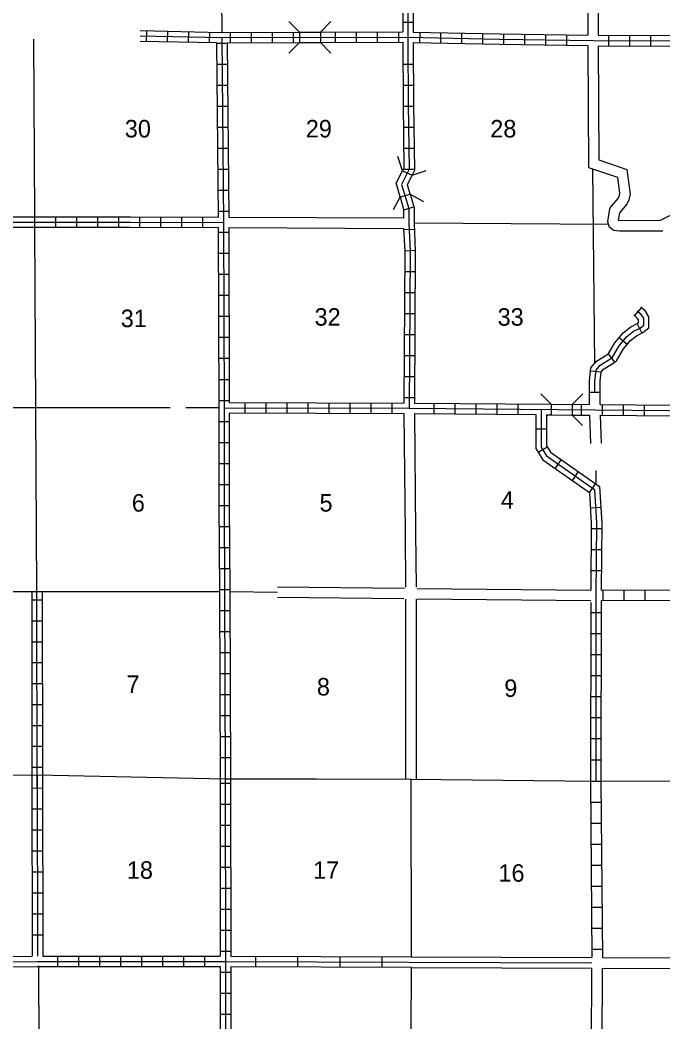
# Model space of a CAD drawing. Extents: x 1591391 to 2157601, y 16348238 to 16905708.
# Drawn here: x 1742014 to 1760367, y 16578010 to 16606616 of the extents above; entities that cross this region are included whole.
import ezdxf

# ---------------------------------------------------------------- set-up
doc = ezdxf.new("R2010")
doc.units = 0
for name, color, linetype in [('L10', 7, 'Continuous'), ('L11', 7, 'Continuous'), ('L13', 7, 'Continuous'), ('L14', 7, 'Continuous'), ('L18', 7, 'Continuous'), ('L4', 7, 'Continuous'), ('L8', 7, 'Continuous'), ('L9', 7, 'Continuous')]:
    doc.layers.add(name, color=color, linetype=linetype)

msp = doc.modelspace()

# ---------------------------------------------------------------- linework, layer by layer
at = {"layer": 'L10'}
for p, q in [((1753180, 16579865), (1758338, 16579848)), ((1758638, 16579847), (1763721, 16579830)), ((1753180, 16579565), (1758338, 16579548)), ((1758627, 16577320), (1758638, 16579547)), ((1758638, 16579547), (1763721, 16579530))]:
    msp.add_line(p, q, dxfattribs=at)
for points in [[(1752972, 16595381), (1753006, 16591995)], [(1753272, 16595381), (1753306, 16591995)], [(1758327, 16577319), (1758338, 16579548)]]:
    msp.add_lwpolyline(points, dxfattribs=at)
at = {"layer": 'L11'}
for p, q in [((1747972, 16600989), (1752980, 16600964)), ((1747972, 16600689), (1752963, 16600664)), ((1758308, 16594525), (1758280, 16595339)), ((1758608, 16594536), (1758580, 16595338)), ((1749362, 16590434), (1752988, 16590398)), ((1753347, 16590389), (1758305, 16590339)), ((1749359, 16590134), (1752972, 16590098)), ((1753347, 16590089), (1758305, 16590039))]:
    msp.add_line(p, q, dxfattribs=at)
for points in [[(1758246, 16611316), (1758221, 16606181)], [(1758546, 16611314), (1758521, 16606181)], [(1758221, 16605889), (1758238, 16602406), (1759071, 16602131), (1759130, 16601667)], [(1758521, 16605881), (1758538, 16602623), (1759338, 16602348), (1759433, 16601646)], [(1759130, 16601667), (1759111, 16601582), (1759086, 16601529), (1758876, 16601288), (1758837, 16601226), (1758783, 16600868), (1758821, 16600734), (1758958, 16600621), (1759124, 16600597), (1760367, 16600600)], [(1759433, 16601646), (1759396, 16601483), (1759339, 16601363), (1759124, 16601116), (1759092, 16600905), (1759146, 16600897), (1760300, 16600899)], [(1760300, 16600899), (1760788, 16601148), (1761080, 16600989), (1762646, 16600989), (1763671, 16600948)], [(1753006, 16591995), (1753022, 16590423)], [(1753306, 16591995), (1753322, 16590423)], [(1753022, 16590081), (1753022, 16584940)], [(1753322, 16590081), (1753322, 16584938)]]:
    msp.add_lwpolyline(points, dxfattribs=at)
at = {"layer": 'L13'}
for p, q in [((1747713, 16616556), (1747772, 16606264)), ((1742397, 16606073), (1742422, 16600998)), ((1758355, 16602367), (1758410, 16596800)), ((1753263, 16600823), (1758804, 16600792)), ((1742430, 16600698), (1742480, 16590298)), ((1746297, 16595548), (1731997, 16595548)), ((1747688, 16595548), (1746747, 16595548)), ((1758446, 16593756), (1758446, 16593373)), ((1732015, 16590306), (1742480, 16590298)), ((1742480, 16590298), (1747705, 16590298)), ((1748005, 16590298), (1749361, 16590284)), ((1742605, 16567283), (1742547, 16579614))]:
    msp.add_line(p, q, dxfattribs=at)
for points in [[(1753172, 16584938), (1753180, 16579865)], [(1753180, 16579572), (1753168, 16577710)]]:
    msp.add_lwpolyline(points, dxfattribs=at)
at = {"layer": 'L18'}
for p, q in [((1749988, 16606273), (1749688, 16606573)), ((1750588, 16606273), (1750888, 16606573)), ((1749988, 16606273), (1749988, 16605973)), ((1749988, 16606273), (1750588, 16606273)), ((1750588, 16606273), (1750588, 16605973)), ((1749988, 16605973), (1749688, 16605673)), ((1749988, 16605973), (1750588, 16605973)), ((1750588, 16605973), (1750888, 16605673)), ((1752930, 16602314), (1752797, 16602723)), ((1752755, 16601956), (1752930, 16602314)), ((1752930, 16602314), (1753205, 16602189)), ((1753205, 16602189), (1753605, 16602323)), ((1752863, 16601564), (1752755, 16601964)), ((1753072, 16601914), (1753205, 16602189)), ((1753155, 16601648), (1753072, 16601914)), ((1752863, 16601564), (1753155, 16601648)), ((1753155, 16601648), (1753530, 16601439)), ((1752863, 16601564), (1752663, 16601198)), ((1757172, 16595648), (1756880, 16595948)), ((1757771, 16595639), (1758080, 16595939)), ((1757172, 16595648), (1757172, 16595348)), ((1757172, 16595648), (1757771, 16595639)), ((1757771, 16595639), (1757771, 16595339)), ((1757172, 16595348), (1757771, 16595339)), ((1757771, 16595339), (1758071, 16595039))]:
    msp.add_line(p, q, dxfattribs=at)
at = {"layer": 'L4'}
msp.add_lwpolyline([(1737214, 16585023), (1742505, 16585064), (1747872, 16584948), (1750480, 16584948), (1753172, 16584939), (1758446, 16584889), (1763755, 16584906), (1768988, 16584814)], dxfattribs=at)
at = {"layer": 'L8'}
for p, q in [((1752938, 16606556), (1753238, 16606556)), ((1745622, 16606314), (1745614, 16606014)), ((1746222, 16606298), (1746214, 16605998)), ((1746822, 16606281), (1746813, 16605981)), ((1747422, 16606273), (1747413, 16605973)), ((1748013, 16606264), (1748013, 16605964)), ((1748613, 16606264), (1748613, 16605964)), ((1749213, 16606273), (1749213, 16605973)), ((1749813, 16606273), (1749813, 16605973)), ((1751013, 16606273), (1751013, 16605973)), ((1751613, 16606273), (1751613, 16605973)), ((1752213, 16606281), (1752213, 16605981)), ((1752813, 16606281), (1752813, 16605981)), ((1753422, 16606273), (1753413, 16605973)), ((1754013, 16606264), (1754013, 16605964)), ((1754613, 16606248), (1754613, 16605948)), ((1755213, 16606231), (1755213, 16605931)), ((1755813, 16606223), (1755813, 16605923)), ((1756413, 16606214), (1756413, 16605914)), ((1757013, 16606206), (1757013, 16605906)), ((1747922, 16605948), (1747622, 16605948)), ((1757613, 16606189), (1757613, 16605889)), ((1758813, 16606181), (1758813, 16605881)), ((1759413, 16606181), (1759413, 16605881)), ((1760013, 16606173), (1760013, 16605873)), ((1747930, 16605348), (1747630, 16605348)), ((1752938, 16605356), (1753238, 16605356)), ((1747938, 16604748), (1747638, 16604748)), ((1752947, 16604756), (1753247, 16604756)), ((1747938, 16604148), (1747638, 16604148)), ((1752947, 16604156), (1753247, 16604156)), ((1747947, 16603548), (1747647, 16603548)), ((1752955, 16603556), (1753255, 16603556)), ((1747955, 16602948), (1747655, 16602948)), ((1752963, 16602956), (1753263, 16602956)), ((1747955, 16602348), (1747655, 16602348)), ((1752972, 16602356), (1753272, 16602356)), ((1747963, 16601748), (1747663, 16601748)), ((1747972, 16601148), (1747672, 16601148)), ((1752972, 16601198), (1753255, 16601281)), ((1742422, 16600998), (1742422, 16600698)), ((1743022, 16600998), (1743022, 16600698)), ((1743622, 16600998), (1743622, 16600698)), ((1744222, 16600998), (1744222, 16600698)), ((1744822, 16600998), (1744822, 16600698)), ((1745422, 16600998), (1745422, 16600698)), ((1746022, 16600998), (1746022, 16600698)), ((1746622, 16600989), (1746622, 16600689)), ((1747222, 16600989), (1747222, 16600689)), ((1747972, 16600548), (1747672, 16600548)), ((1752963, 16600631), (1753263, 16600648)), ((1747972, 16599948), (1747672, 16599948)), ((1752997, 16600031), (1753297, 16600048)), ((1747980, 16599348), (1747680, 16599348)), ((1752997, 16599439), (1753297, 16599439)), ((1752988, 16598839), (1753288, 16598839)), ((1747980, 16598748), (1747680, 16598748)), ((1752988, 16598239), (1753288, 16598239)), ((1759559, 16598175), (1759759, 16598396)), ((1747980, 16598148), (1747680, 16598148)), ((1759628, 16597946), (1759762, 16597680)), ((1752980, 16597639), (1753280, 16597639)), ((1747980, 16597548), (1747680, 16597548)), ((1759114, 16597548), (1759344, 16597358)), ((1758807, 16597086), (1758980, 16596844)), ((1747980, 16596948), (1747680, 16596948)), ((1752980, 16597039), (1753280, 16597039)), ((1758304, 16596603), (1758601, 16596570)), ((1747988, 16596348), (1747688, 16596348)), ((1752980, 16596439), (1753280, 16596439)), ((1758272, 16595992), (1758571, 16595992)), ((1747988, 16595748), (1747688, 16595748)), ((1748438, 16595398), (1748438, 16595698)), ((1749038, 16595398), (1749038, 16595698)), ((1749638, 16595389), (1749638, 16595689)), ((1750238, 16595389), (1750238, 16595689)), ((1750838, 16595389), (1750838, 16595689)), ((1751438, 16595389), (1751438, 16595689)), ((1752038, 16595381), (1752038, 16595681)), ((1752638, 16595381), (1752638, 16595681)), ((1752972, 16595839), (1753272, 16595839)), ((1753838, 16595373), (1753838, 16595673)), ((1754438, 16595373), (1754438, 16595673)), ((1755038, 16595364), (1755038, 16595664)), ((1755638, 16595364), (1755638, 16595664)), ((1756238, 16595356), (1756238, 16595656)), ((1758038, 16595339), (1758038, 16595639)), ((1758638, 16595339), (1758638, 16595639)), ((1759238, 16595331), (1759238, 16595631)), ((1759838, 16595323), (1759838, 16595623)), ((1747988, 16595148), (1747688, 16595148)), ((1757038, 16594931), (1756738, 16594931)), ((1747988, 16594548), (1747688, 16594548)), ((1757063, 16594423), (1756813, 16594264)), ((1747988, 16593948), (1747688, 16593948)), ((1757455, 16594064), (1757288, 16593823)), ((1757946, 16593723), (1757780, 16593481)), ((1747988, 16593348), (1747688, 16593348)), ((1758438, 16593381), (1758263, 16593131)), ((1747988, 16592748), (1747688, 16592748)), ((1758596, 16592698), (1758296, 16592681)), ((1747997, 16592148), (1747697, 16592148)), ((1758621, 16592089), (1758321, 16592089)), ((1747997, 16591548), (1747697, 16591548)), ((1758613, 16591489), (1758313, 16591489)), ((1747997, 16590948), (1747697, 16590948)), ((1758613, 16590889), (1758313, 16590889)), ((1742347, 16590298), (1742355, 16585064)), ((1742506, 16584689), (1742497, 16590298)), ((1742647, 16590298), (1742655, 16585064)), ((1747997, 16590348), (1747697, 16590348)), ((1758663, 16590039), (1758663, 16590339)), ((1759263, 16590039), (1759263, 16590339)), ((1759863, 16590039), (1759863, 16590339)), ((1742348, 16590059), (1742647, 16590059)), ((1748005, 16589748), (1747705, 16589748)), ((1758605, 16589689), (1758305, 16589689)), ((1742349, 16589462), (1742647, 16589462)), ((1748005, 16589148), (1747705, 16589148)), ((1758605, 16589089), (1758305, 16589089)), ((1742350, 16588865), (1742648, 16588866)), ((1748013, 16588548), (1747713, 16588548)), ((1758605, 16588489), (1758305, 16588489)), ((1742351, 16588269), (1742649, 16588269)), ((1748013, 16587948), (1747713, 16587948)), ((1742352, 16587672), (1742650, 16587673)), ((1758605, 16587889), (1758305, 16587889)), ((1748013, 16587348), (1747713, 16587348)), ((1742353, 16587076), (1742651, 16587076)), ((1758596, 16587289), (1758296, 16587289)), ((1742354, 16586479), (1742652, 16586479)), ((1748013, 16586748), (1747713, 16586748)), ((1758596, 16586689), (1758296, 16586689)), ((1748022, 16586148), (1747722, 16586148)), ((1758596, 16586089), (1758296, 16586089)), ((1742355, 16585882), (1742653, 16585883)), ((1748022, 16585548), (1747722, 16585548)), ((1758596, 16585489), (1758296, 16585489)), ((1742355, 16585064), (1742364, 16579889)), ((1742356, 16585286), (1742654, 16585286)), ((1742505, 16585064), (1742514, 16579889)), ((1742655, 16585064), (1742664, 16579889)), ((1748022, 16584823), (1747722, 16584823)), ((1758296, 16584889), (1758338, 16579848)), ((1758296, 16584889), (1758596, 16584889)), ((1758596, 16584889), (1758638, 16579847)), ((1742357, 16584689), (1742655, 16584690)), ((1748022, 16584223), (1747722, 16584223)), ((1758305, 16584289), (1758605, 16584289)), ((1742655, 16584089), (1742355, 16584089)), ((1748022, 16583623), (1747722, 16583623)), ((1758305, 16583689), (1758605, 16583689)), ((1742655, 16583489), (1742355, 16583489)), ((1758313, 16583089), (1758613, 16583089)), ((1742655, 16582889), (1742355, 16582889)), ((1748022, 16583023), (1747722, 16583023)), ((1758313, 16582489), (1758613, 16582489)), ((1742664, 16582289), (1742364, 16582289)), ((1748022, 16582423), (1747722, 16582423)), ((1742664, 16581689), (1742364, 16581689)), ((1748030, 16581823), (1747730, 16581823)), ((1758321, 16581889), (1758621, 16581889)), ((1742664, 16581089), (1742364, 16581089)), ((1748030, 16581223), (1747730, 16581223)), ((1758321, 16581289), (1758621, 16581289)), ((1742664, 16580489), (1742364, 16580489)), ((1748030, 16580623), (1747730, 16580623)), ((1758330, 16580689), (1758630, 16580689)), ((1743080, 16579889), (1743080, 16579589)), ((1743680, 16579889), (1743680, 16579589)), ((1744280, 16579889), (1744280, 16579589)), ((1744880, 16579889), (1744880, 16579589)), ((1745480, 16579889), (1745480, 16579589)), ((1746080, 16579889), (1746080, 16579589)), ((1746680, 16579889), (1746680, 16579589)), ((1747280, 16579889), (1747280, 16579589)), ((1748030, 16580023), (1747730, 16580023)), ((1758338, 16580089), (1758638, 16580089)), ((1748030, 16579423), (1747730, 16579423)), ((1748030, 16578823), (1747730, 16578823)), ((1748030, 16578223), (1747730, 16578223))]:
    msp.add_line(p, q, dxfattribs=at)
for points in [[(1753080, 16611356), (1753088, 16608748), (1753088, 16605981), (1753097, 16604214), (1753122, 16602356), (1752905, 16601923), (1753113, 16601231), (1753113, 16600814), (1753147, 16600014), (1753122, 16595531)], [(1752930, 16611356), (1752938, 16608748), (1752938, 16606281)], [(1753230, 16611356), (1753238, 16608748), (1753238, 16606273)], [(1745447, 16606314), (1747772, 16606264), (1749972, 16606273)], [(1750588, 16606273), (1752938, 16606281)], [(1753238, 16606273), (1755697, 16606223), (1758221, 16606181)], [(1726497, 16606123), (1731739, 16606064), (1731839, 16600823), (1737147, 16600848), (1745164, 16600848), (1747822, 16600839)], [(1745447, 16606164), (1747772, 16606114), (1753088, 16606131), (1755697, 16606073), (1758371, 16606031), (1763613, 16606014)], [(1745447, 16606014), (1747622, 16605973)], [(1747622, 16605973), (1747672, 16600989)], [(1747772, 16606114), (1747822, 16600839), (1747838, 16595548), (1747838, 16592823), (1747855, 16590298), (1747872, 16584948)], [(1747922, 16605964), (1749972, 16605973)], [(1747922, 16605964), (1747972, 16600989)], [(1750588, 16605973), (1752938, 16605981)], [(1752938, 16605981), (1752947, 16604214), (1752972, 16602389), (1752930, 16602306)], [(1753238, 16605973), (1753247, 16604214), (1753272, 16602323), (1753205, 16602189)], [(1753238, 16605973), (1755697, 16605923), (1758221, 16605889)], [(1758521, 16606181), (1763613, 16606164)], [(1758521, 16605881), (1763613, 16605864)], [(1753155, 16601648), (1753263, 16601256), (1753263, 16600814), (1753297, 16600014), (1753272, 16595681)], [(1752863, 16601564), (1752963, 16601206), (1752963, 16600964)], [(1737272, 16600998), (1745164, 16600998), (1747672, 16600989)], [(1731989, 16600673), (1737147, 16600698), (1745164, 16600698), (1747672, 16600689)], [(1747672, 16600689), (1747688, 16595548), (1747688, 16592823), (1747705, 16590298), (1747722, 16584948)], [(1747972, 16600689), (1747988, 16595698)], [(1752963, 16600664), (1752997, 16600014), (1752972, 16595681)], [(1758271, 16595641), (1758271, 16596318), (1758312, 16596683), (1758472, 16596874), (1758765, 16597058), (1758816, 16597094), (1758990, 16597400), (1759229, 16597689), (1759450, 16597858), (1759634, 16597950), (1759668, 16597977), (1759668, 16598055), (1759635, 16598105), (1759533, 16598197)], [(1758421, 16595992), (1758421, 16596309), (1758456, 16596621), (1758572, 16596760), (1758849, 16596933), (1758929, 16596991), (1759114, 16597314), (1759334, 16597580), (1759530, 16597730), (1759715, 16597823), (1759818, 16597904), (1759818, 16598100), (1759749, 16598204), (1759634, 16598308)], [(1758571, 16595638), (1758571, 16596301), (1758600, 16596560), (1758671, 16596645), (1758932, 16596808), (1759043, 16596888), (1759238, 16597229), (1759438, 16597471), (1759610, 16597603), (1759795, 16597695), (1759968, 16597830), (1759968, 16598145), (1759864, 16598303), (1759734, 16598419)], [(1747988, 16595698), (1752972, 16595681)], [(1753272, 16595681), (1757163, 16595648)], [(1757771, 16595648), (1758271, 16595641)], [(1758571, 16595638), (1763705, 16595589), (1768836, 16595525)], [(1747838, 16595548), (1753122, 16595531), (1758421, 16595489), (1763705, 16595439), (1768988, 16595373)], [(1747988, 16595398), (1752972, 16595381)], [(1747988, 16595398), (1747988, 16592823), (1748006, 16590298)], [(1753272, 16595381), (1756738, 16595356)], [(1756738, 16595356), (1756738, 16594381), (1756938, 16594064), (1758271, 16593131), (1758321, 16592248), (1758305, 16590339)], [(1756888, 16595498), (1756888, 16594423), (1757047, 16594173), (1758413, 16593214), (1758471, 16592248), (1758455, 16590189), (1758446, 16584889)], [(1757038, 16595356), (1757038, 16594464), (1757155, 16594281), (1758555, 16593298), (1758621, 16592248), (1758605, 16590339)], [(1757055, 16595348), (1757172, 16595348)], [(1757755, 16595339), (1758280, 16595339)], [(1758580, 16595338), (1763705, 16595289), (1768838, 16595225)], [(1748005, 16590298), (1748022, 16584948)], [(1758605, 16590339), (1763788, 16590348)], [(1758305, 16589989), (1758296, 16584889)], [(1758605, 16590039), (1758596, 16584889)], [(1758605, 16590039), (1763788, 16590048)], [(1731872, 16584948), (1731889, 16579689), (1737230, 16579731), (1742514, 16579739), (1747880, 16579739)], [(1747722, 16584948), (1747730, 16579889)], [(1747872, 16584948), (1747880, 16579739), (1747888, 16574389), (1747863, 16569114), (1747863, 16563822)], [(1748022, 16584948), (1748030, 16579889)], [(1737380, 16579881), (1742364, 16579889)], [(1742664, 16579889), (1747730, 16579889)], [(1737381, 16579581), (1742514, 16579589), (1747730, 16579589)], [(1747730, 16579589), (1747738, 16574389), (1747714, 16569256)], [(1748030, 16579589), (1748038, 16574539)]]:
    msp.add_lwpolyline(points, dxfattribs=at)
at = {"layer": 'L9'}
for p, q in [((1748030, 16579889), (1753180, 16579872)), ((1748738, 16579889), (1748738, 16579589)), ((1747880, 16579739), (1758338, 16579698)), ((1749938, 16579881), (1749938, 16579581)), ((1751138, 16579873), (1751138, 16579573)), ((1752338, 16579873), (1752338, 16579573)), ((1748030, 16579589), (1753180, 16579572))]:
    msp.add_line(p, q, dxfattribs=at)

# ---------------------------------------------------------------- texts
at = {"layer": 'L14'}
for s, p in [('30', (1745005, 16603264)), ('29', (1750172, 16603264)), ('28', (1755438, 16603264)), ('31', (1744889, 16597848)), ('32', (1750422, 16597889)), ('33', (1755647, 16597889)), ('6', (1745205, 16592581)), ('5', (1750563, 16592581)), ('4', (1755738, 16592664)), ('7', (1745055, 16587406)), ('8', (1750488, 16587331)), ('9', (1755838, 16587289)), ('18', (1745064, 16582098)), ('17', (1750380, 16582098)), ('16', (1755672, 16582014))]:
    msp.add_text(s, height=500, rotation=360, dxfattribs=at).set_placement(p)

doc.saveas('drawing.dxf')
